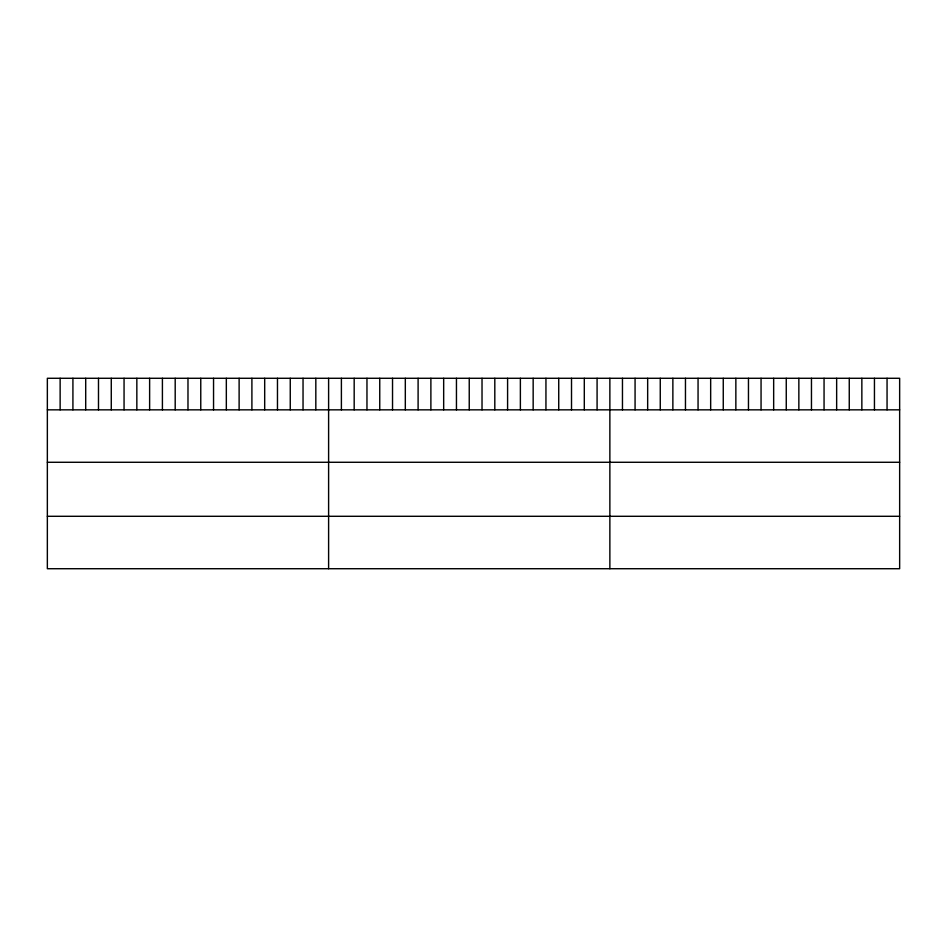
<?xml version="1.0" encoding="UTF-8"?>
<svg xmlns="http://www.w3.org/2000/svg" width="947" height="947" viewBox="0 0 947 947"><rect width="100%" height="100%" fill="white"/><g stroke="black" fill="none" stroke-linecap="round" stroke-linejoin="round"><path stroke-width="1.42" d="M899.65 409.838L899.65 568.721L47.35 568.721L47.35 378.279L899.65 378.279L899.65 409.838L47.35 409.838M47.35 462.278L899.65 462.278M47.35 516.293L899.65 516.293M887.055 378.279L887.055 409.838M874.448 378.279L874.448 409.838M861.853 378.279L861.853 409.838M849.258 378.279L849.258 409.838M836.651 378.279L836.651 409.838M824.056 378.279L824.056 409.838M811.461 378.279L811.461 409.838M798.854 378.279L798.854 409.838M786.259 378.279L786.259 409.838M773.663 378.279L773.663 409.838M761.057 378.279L761.057 409.838M748.461 378.279L748.461 409.838M735.855 378.279L735.855 409.838M723.259 378.279L723.259 409.838M710.664 378.279L710.664 409.838M698.057 378.279L698.057 409.838M685.462 378.279L685.462 409.838M672.867 378.279L672.867 409.838M660.26 378.279L660.26 409.838M647.665 378.279L647.665 409.838M635.07 378.279L635.07 409.838M622.463 378.279L622.463 409.838M609.868 378.279L609.868 568.721M597.083 378.279L597.083 409.838M584.299 378.279L584.299 409.838M571.514 378.279L571.514 409.838M558.73 378.279L558.73 409.838M545.946 378.279L545.946 409.838M533.161 378.279L533.161 409.838M520.377 378.279L520.377 409.838M507.592 378.279L507.592 409.838M494.808 378.279L494.808 409.838M482.023 378.279L482.023 409.838M469.238 378.279L469.238 409.838M456.454 378.279L456.454 409.838M443.67 378.279L443.67 409.838M430.885 378.279L430.885 409.838M418.101 378.279L418.101 409.838M405.316 378.279L405.316 409.838M392.532 378.279L392.532 409.838M379.747 378.279L379.747 409.838M366.963 378.279L366.963 409.838M354.178 378.279L354.178 409.838M341.394 378.279L341.394 409.838M328.609 378.279L328.609 568.721M315.825 378.279L315.825 409.838M303.04 378.279L303.04 409.838M290.255 378.279L290.255 409.838M277.471 378.279L277.471 409.838M264.687 378.279L264.687 409.838M251.902 378.279L251.902 409.838M239.118 378.279L239.118 409.838M226.333 378.279L226.333 409.838M213.549 378.279L213.549 409.838M200.764 378.279L200.764 409.838M187.98 378.279L187.98 409.838M175.195 378.279L175.195 409.838M162.41 378.279L162.41 409.838M149.626 378.279L149.626 409.838M136.841 378.279L136.841 409.838M124.057 378.279L124.057 409.838M111.273 378.279L111.273 409.838M98.488 378.279L98.488 409.838M85.704 378.279L85.704 409.838M72.919 378.279L72.919 409.838M60.135 378.279L60.135 409.838"/></g></svg>
